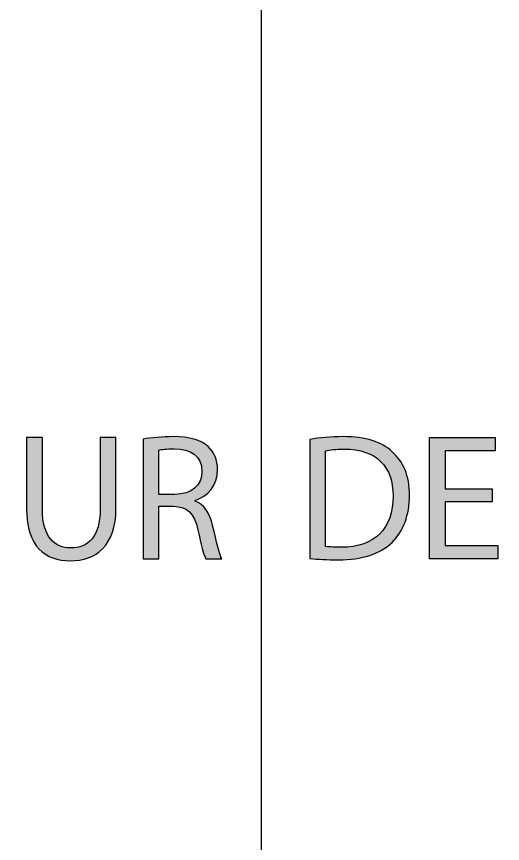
# Model space of a CAD drawing. Extents: x 0 to 360, y -268 to 0.
# Drawn here: x 302.92 to 311.03, y -195.15 to -181.36 of the extents above; entities that cross this region are included whole.
import ezdxf

# ---------------------------------------------------------------- set-up
doc = ezdxf.new("R2010")
doc.units = 0
doc.layers.add('LAYER_1', color=7, linetype='CONTINUOUS')

# ---------------------------------------------------------------- blocks, each defined once
blk = doc.blocks.new('*U382')
at = {"layer": 'LAYER_1', "color": 250}
for points in [[(303.086, -189.571), (303.086, -188.381), (303.1, -189.789)], [(303.1, -189.789), (303.1, -188.381), (303.141, -189.972)], [(303.141, -189.972), (303.141, -188.381), (303.171, -190.05)], [(303.171, -190.05), (303.171, -188.381), (303.207, -190.121)], [(303.207, -190.121), (303.207, -188.381), (303.248, -190.184)], [(303.248, -190.184), (303.248, -188.381), (303.294, -190.239)], [(303.294, -190.239), (303.294, -188.381), (303.345, -190.287)], [(303.345, -190.287), (303.345, -188.381), (303.35, -190.291)], [(303.35, -190.291), (303.35, -189.58), (303.359, -190.297)], [(304.313, -190.273), (304.304, -189.721), (304.313, -189.58)], [(303.359, -190.297), (303.359, -189.737), (303.386, -190.317)], [(304.304, -190.281), (304.277, -189.868), (304.304, -189.735)], [(304.304, -190.28), (304.304, -189.735), (304.304, -189.721)], [(303.386, -190.317), (303.386, -189.87), (303.4, -190.327)], [(303.4, -190.327), (303.4, -189.909), (303.428, -190.341)], [(303.428, -190.341), (303.428, -189.981), (303.484, -190.369)], [(304.235, -190.328), (304.178, -190.068), (304.235, -189.978)], [(304.246, -190.322), (304.235, -189.978), (304.246, -189.95)], [(304.277, -190.3), (304.246, -189.95), (304.277, -189.868)], [(303.484, -190.369), (303.484, -190.07), (303.524, -190.388)], [(303.524, -190.388), (303.524, -190.109), (303.553, -190.396)], [(304.178, -190.355), (304.116, -190.127), (304.178, -190.068)], [(303.553, -190.396), (303.553, -190.138), (303.633, -190.416)], [(303.633, -190.416), (303.633, -190.185), (303.662, -190.423)], [(303.662, -190.423), (303.662, -190.194), (303.723, -190.428)], [(303.723, -190.428), (303.723, -190.213), (303.812, -190.435)], [(303.927, -190.426), (303.821, -190.222), (303.927, -190.213)], [(303.97, -190.423), (303.927, -190.213), (303.97, -190.2)], [(304.023, -190.409), (303.97, -190.2), (304.023, -190.184)], [(304.107, -190.388), (304.023, -190.184), (304.107, -190.136)], [(304.116, -190.386), (304.107, -190.136), (304.116, -190.127)]]:
    blk.add_solid(points, dxfattribs=at)
at = {"layer": 'LAYER_1', "color": 250, "extrusion": (0, 0, -1)}
for points in [[(-303.1, -189.789), (-303.086, -188.381), (-303.1, -188.381)], [(-303.141, -189.972), (-303.1, -188.381), (-303.141, -188.381)], [(-303.171, -190.05), (-303.141, -188.381), (-303.171, -188.381)], [(-303.207, -190.121), (-303.171, -188.381), (-303.207, -188.381)], [(-303.248, -190.184), (-303.207, -188.381), (-303.248, -188.381)], [(-303.294, -190.239), (-303.248, -188.381), (-303.294, -188.381)], [(-303.345, -190.287), (-303.294, -188.381), (-303.345, -188.381)], [(-303.35, -190.291), (-303.345, -188.381), (-303.35, -188.381)], [(-304.313, -190.273), (-304.313, -188.381), (-304.358, -190.231)], [(-304.358, -190.231), (-304.313, -188.381), (-304.358, -188.381)], [(-304.358, -190.231), (-304.358, -188.381), (-304.407, -190.175)], [(-304.407, -190.175), (-304.358, -188.381), (-304.407, -188.381)], [(-304.407, -190.175), (-304.407, -188.381), (-304.45, -190.111)], [(-304.45, -190.111), (-304.407, -188.381), (-304.45, -188.381)], [(-304.45, -190.111), (-304.45, -188.381), (-304.487, -190.04)], [(-304.487, -190.04), (-304.45, -188.381), (-304.487, -188.381)], [(-304.487, -190.04), (-304.487, -188.381), (-304.518, -189.96)], [(-304.518, -189.96), (-304.487, -188.381), (-304.518, -188.381)], [(-304.518, -189.96), (-304.518, -188.381), (-304.543, -189.873)], [(-304.543, -189.873), (-304.518, -188.381), (-304.543, -188.381)], [(-304.543, -189.873), (-304.543, -188.381), (-304.561, -189.778)], [(-304.561, -189.778), (-304.543, -188.381), (-304.561, -188.381)], [(-304.561, -189.778), (-304.561, -188.381), (-304.576, -189.562)], [(-304.576, -189.562), (-304.561, -188.381), (-304.576, -188.381)], [(-303.359, -190.297), (-303.35, -189.58), (-303.359, -189.737)], [(-303.386, -190.317), (-303.359, -189.737), (-303.386, -189.87)], [(-304.304, -190.28), (-304.304, -189.721), (-304.313, -190.273)], [(-304.304, -190.281), (-304.304, -189.735), (-304.304, -190.28)], [(-303.4, -190.327), (-303.386, -189.87), (-303.4, -189.909)], [(-303.428, -190.341), (-303.4, -189.909), (-303.428, -189.981)], [(-303.484, -190.369), (-303.428, -189.981), (-303.484, -190.07)], [(-304.235, -190.328), (-304.235, -189.978), (-304.246, -190.322)], [(-304.246, -190.322), (-304.246, -189.95), (-304.277, -190.3)], [(-304.277, -190.3), (-304.277, -189.868), (-304.304, -190.281)], [(-303.524, -190.388), (-303.484, -190.07), (-303.524, -190.109)], [(-303.553, -190.396), (-303.524, -190.109), (-303.553, -190.138)], [(-304.178, -190.355), (-304.178, -190.068), (-304.235, -190.328)], [(-303.633, -190.416), (-303.553, -190.138), (-303.633, -190.185)], [(-303.662, -190.423), (-303.633, -190.185), (-303.662, -190.194)], [(-303.723, -190.428), (-303.662, -190.194), (-303.723, -190.213)], [(-303.812, -190.435), (-303.723, -190.213), (-303.812, -190.221)], [(-303.812, -190.435), (-303.812, -190.221), (-303.821, -190.434)], [(-303.821, -190.434), (-303.812, -190.221), (-303.821, -190.222)], [(-303.821, -190.434), (-303.821, -190.222), (-303.927, -190.426)], [(-303.927, -190.426), (-303.927, -190.213), (-303.97, -190.423)], [(-303.97, -190.423), (-303.97, -190.2), (-304.023, -190.409)], [(-304.023, -190.409), (-304.023, -190.184), (-304.107, -190.388)], [(-304.107, -190.388), (-304.107, -190.136), (-304.116, -190.386)], [(-304.116, -190.386), (-304.116, -190.127), (-304.178, -190.355)]]:
    blk.add_solid(points, dxfattribs=at)
blk = doc.blocks.new('*U383')
at = {"layer": 'LAYER_1', "color": 250}
for points in [[(305.263, -190.402), (305.029, -188.408), (305.263, -188.378)], [(305.29, -190.402), (305.263, -188.378), (305.29, -188.377)], [(305.332, -188.583), (305.29, -188.377), (305.332, -188.375)], [(305.389, -188.576), (305.332, -188.375), (305.389, -188.372)], [(305.461, -188.571), (305.389, -188.372), (305.461, -188.369)], [(305.53, -188.57), (305.461, -188.369), (305.53, -188.366)], [(305.548, -188.57), (305.548, -188.367), (305.557, -188.57)], [(305.557, -188.57), (305.557, -188.367), (305.608, -188.573)], [(305.608, -188.573), (305.608, -188.37), (305.619, -188.574)], [(305.619, -188.574), (305.619, -188.371), (305.647, -188.575)], [(305.647, -188.575), (305.647, -188.372), (305.657, -188.577)], [(305.657, -188.577), (305.657, -188.373), (305.691, -188.582)], [(305.691, -188.582), (305.691, -188.374), (305.693, -188.582)], [(305.693, -188.582), (305.693, -188.375), (305.703, -188.584)], [(305.703, -188.584), (305.703, -188.375), (305.721, -188.588)], [(305.721, -188.588), (305.721, -188.376), (305.737, -188.592)], [(305.737, -188.592), (305.737, -188.379), (305.746, -188.594)], [(305.746, -188.594), (305.746, -188.381), (305.753, -188.597)], [(305.753, -188.597), (305.753, -188.382), (305.778, -188.604)], [(305.778, -188.604), (305.778, -188.387), (305.786, -188.608)], [(305.786, -188.608), (305.786, -188.389), (305.806, -188.616)], [(305.806, -188.616), (305.806, -188.392), (305.816, -188.62)], [(305.816, -188.62), (305.816, -188.394), (305.824, -188.624)], [(305.824, -188.624), (305.824, -188.396), (305.851, -188.638)], [(305.851, -188.638), (305.851, -188.401), (305.851, -188.638)], [(305.851, -188.638), (305.851, -188.401), (305.858, -188.642)], [(305.858, -188.642), (305.858, -188.402), (305.881, -188.657)], [(305.881, -188.657), (305.881, -188.407), (305.883, -188.659)], [(305.883, -188.659), (305.883, -188.408), (305.888, -188.663)], [(305.888, -188.663), (305.888, -188.41), (305.889, -188.664)], [(305.889, -188.664), (305.889, -188.41), (305.896, -188.67)], [(305.896, -188.67), (305.896, -188.413), (305.912, -188.684)], [(305.912, -188.684), (305.912, -188.419), (305.917, -188.689)], [(305.917, -188.689), (305.917, -188.421), (305.918, -188.69)], [(305.918, -188.69), (305.918, -188.422), (305.938, -188.711)], [(305.938, -188.711), (305.938, -188.429), (305.942, -188.717)], [(305.942, -188.717), (305.942, -188.431), (305.943, -188.719)], [(305.943, -188.719), (305.943, -188.432), (305.95, -188.729)], [(305.95, -188.729), (305.95, -188.434), (305.96, -188.742)], [(305.96, -188.742), (305.96, -188.438), (305.963, -188.747)], [(305.963, -188.747), (305.963, -188.439), (305.972, -188.764)], [(305.972, -188.764), (305.972, -188.443), (305.979, -188.776)], [(305.979, -188.776), (305.979, -188.445), (305.98, -188.781)], [(305.98, -188.781), (305.98, -188.446), (305.993, -188.813)], [(305.993, -188.813), (305.993, -188.451), (305.994, -188.817)], [(305.994, -188.817), (305.994, -188.452), (306, -188.838)], [(306, -188.838), (306, -188.454), (306.004, -188.854)], [(306.004, -188.854), (306.004, -188.455), (306.004, -188.857)], [(306.004, -188.857), (306.004, -188.456), (306.01, -188.897)], [(306.01, -188.897), (306.01, -188.458), (306.01, -188.9)], [(306.01, -188.9), (306.01, -188.458), (306.01, -188.903)], [(306.01, -188.903), (306.01, -188.458), (306.012, -188.945)], [(306.01, -189.376), (306.004, -189.027), (306.01, -188.988)], [(306.012, -189.375), (306.01, -188.984), (306.012, -188.945)], [(306.01, -189.376), (306.01, -188.987), (306.01, -188.984)], [(306.01, -189.376), (306.01, -188.988), (306.01, -188.987)], [(305.95, -189.408), (305.943, -189.165), (305.95, -189.155)], [(305.96, -189.404), (305.95, -189.155), (305.96, -189.14)], [(305.963, -189.402), (305.96, -189.14), (305.963, -189.136)], [(305.972, -189.399), (305.963, -189.136), (305.972, -189.118)], [(305.979, -189.395), (305.972, -189.118), (305.979, -189.106)], [(305.98, -189.394), (305.979, -189.106), (305.98, -189.102)], [(305.993, -189.386), (305.98, -189.102), (305.993, -189.069)], [(305.994, -189.386), (305.993, -189.069), (305.994, -189.066)], [(306, -189.383), (305.994, -189.066), (306, -189.045)], [(306.004, -189.38), (306, -189.045), (306.004, -189.029)], [(306.004, -189.38), (306.004, -189.029), (306.004, -189.027)], [(305.778, -189.6), (305.753, -189.298), (305.778, -189.289)], [(305.786, -189.606), (305.778, -189.289), (305.786, -189.286)], [(305.778, -189.6), (305.778, -189.289), (305.786, -189.606)], [(305.806, -189.621), (305.786, -189.286), (305.806, -189.276)], [(305.786, -189.606), (305.786, -189.286), (305.806, -189.621)], [(305.816, -189.633), (305.806, -189.276), (305.816, -189.272)], [(305.806, -189.621), (305.806, -189.276), (305.816, -189.633)], [(305.824, -189.643), (305.816, -189.272), (305.824, -189.268)], [(305.816, -189.633), (305.816, -189.272), (305.824, -189.643)], [(305.851, -189.675), (305.824, -189.268), (305.851, -189.252)], [(305.824, -189.643), (305.824, -189.268), (305.851, -189.675)], [(305.858, -189.688), (305.851, -189.251), (305.858, -189.247)], [(305.851, -189.676), (305.851, -189.252), (305.851, -189.251)], [(305.851, -189.676), (305.851, -189.251), (305.858, -189.688)], [(305.851, -189.675), (305.851, -189.252), (305.851, -189.676)], [(305.881, -189.728), (305.858, -189.247), (305.881, -189.23)], [(305.858, -189.688), (305.858, -189.247), (305.881, -189.728)], [(305.883, -189.734), (305.881, -189.23), (305.883, -189.228)], [(305.881, -189.728), (305.881, -189.23), (305.883, -189.734)], [(305.888, -189.741), (305.883, -189.228), (305.888, -189.224)], [(305.883, -189.734), (305.883, -189.228), (305.888, -189.741)], [(305.889, -189.745), (305.888, -189.224), (305.889, -189.223)], [(305.888, -189.741), (305.888, -189.224), (305.889, -189.745)], [(305.896, -189.763), (305.889, -189.223), (305.896, -189.217)], [(305.889, -189.745), (305.889, -189.223), (305.896, -189.763)], [(305.912, -189.424), (305.896, -189.217), (305.912, -189.201)], [(305.917, -189.422), (305.912, -189.201), (305.917, -189.197)], [(305.918, -189.421), (305.917, -189.197), (305.918, -189.195)], [(305.938, -189.413), (305.918, -189.195), (305.938, -189.172)], [(305.942, -189.411), (305.938, -189.172), (305.942, -189.168)], [(305.943, -189.411), (305.942, -189.168), (305.943, -189.165)], [(305.536, -189.526), (305.536, -189.328), (305.548, -189.527)], [(305.548, -189.527), (305.548, -189.328), (305.557, -189.528)], [(305.608, -189.533), (305.557, -189.328), (305.608, -189.327)], [(305.557, -189.528), (305.557, -189.328), (305.608, -189.533)], [(305.619, -189.534), (305.608, -189.327), (305.619, -189.326)], [(305.608, -189.533), (305.608, -189.327), (305.619, -189.534)], [(305.647, -189.541), (305.619, -189.326), (305.647, -189.323)], [(305.619, -189.534), (305.619, -189.326), (305.647, -189.541)], [(305.657, -189.544), (305.647, -189.323), (305.657, -189.321)], [(305.647, -189.541), (305.647, -189.323), (305.657, -189.544)], [(305.691, -189.552), (305.657, -189.321), (305.691, -189.315)], [(305.657, -189.544), (305.657, -189.321), (305.691, -189.552)], [(305.691, -189.552), (305.691, -189.315), (305.693, -189.553)], [(305.693, -189.553), (305.691, -189.315), (305.693, -189.315)], [(305.703, -189.557), (305.693, -189.315), (305.703, -189.313)], [(305.693, -189.553), (305.693, -189.315), (305.703, -189.557)], [(305.721, -189.566), (305.703, -189.313), (305.721, -189.308)], [(305.703, -189.557), (305.703, -189.313), (305.721, -189.566)], [(305.737, -189.573), (305.721, -189.308), (305.737, -189.303)], [(305.721, -189.566), (305.721, -189.308), (305.737, -189.573)], [(305.746, -189.578), (305.737, -189.303), (305.746, -189.301)], [(305.737, -189.573), (305.737, -189.303), (305.746, -189.578)], [(305.753, -189.581), (305.746, -189.301), (305.753, -189.298)], [(305.746, -189.578), (305.746, -189.301), (305.753, -189.581)], [(305.753, -189.581), (305.753, -189.298), (305.778, -189.6)], [(305.896, -189.763), (305.896, -189.439), (305.912, -189.807)], [(305.912, -189.807), (305.912, -189.447), (305.917, -189.819)], [(305.917, -189.819), (305.917, -189.449), (305.918, -189.822)], [(305.918, -189.822), (305.918, -189.449), (305.938, -189.898)], [(305.938, -189.898), (305.938, -189.458), (305.942, -189.913)], [(305.942, -189.913), (305.942, -189.46), (305.943, -189.919)], [(305.943, -189.919), (305.943, -189.461), (305.95, -189.949)], [(305.95, -189.949), (305.95, -189.464), (305.96, -189.99)], [(305.96, -189.99), (305.96, -189.47), (305.963, -190.001)], [(305.963, -190.001), (305.963, -189.472), (305.972, -190.041)], [(305.972, -190.041), (305.972, -189.478), (305.979, -190.067)], [(305.979, -190.067), (305.979, -189.482), (305.98, -190.075)], [(305.98, -190.075), (305.98, -189.484), (305.993, -190.129)], [(305.993, -190.129), (305.993, -189.492), (305.994, -190.134)], [(305.994, -190.134), (305.994, -189.493), (306, -190.156)], [(306, -190.156), (306, -189.496), (306.004, -190.174)], [(306.004, -190.174), (306.004, -189.5), (306.004, -190.176)], [(306.004, -190.176), (306.004, -189.501), (306.01, -190.201)], [(306.01, -190.201), (306.01, -189.506), (306.01, -190.202)], [(306.01, -190.202), (306.01, -189.506), (306.01, -190.202)], [(306.01, -190.202), (306.01, -189.506), (306.012, -190.21)], [(306.012, -190.21), (306.012, -189.508), (306.018, -190.233)], [(306.018, -190.233), (306.018, -189.513), (306.043, -190.318)], [(306.043, -190.318), (306.043, -189.537), (306.043, -190.319)], [(306.043, -190.319), (306.043, -189.537), (306.049, -190.337)], [(306.049, -190.337), (306.049, -189.543), (306.076, -190.402)]]:
    blk.add_solid(points, dxfattribs=at)
at = {"layer": 'LAYER_1', "color": 250, "extrusion": (0, 0, -1)}
for points in [[(-305.029, -190.402), (-305.029, -188.408), (-305.263, -190.402)], [(-305.263, -190.402), (-305.263, -188.378), (-305.29, -190.402)], [(-305.29, -188.591), (-305.29, -188.377), (-305.332, -188.583)], [(-305.332, -188.583), (-305.332, -188.375), (-305.389, -188.576)], [(-305.389, -188.576), (-305.389, -188.372), (-305.461, -188.571)], [(-305.461, -188.571), (-305.461, -188.369), (-305.53, -188.57)], [(-305.53, -188.57), (-305.53, -188.366), (-305.536, -188.57)], [(-305.536, -188.57), (-305.53, -188.366), (-305.536, -188.366)], [(-305.536, -188.57), (-305.536, -188.366), (-305.548, -188.57)], [(-305.548, -188.57), (-305.536, -188.366), (-305.548, -188.367)], [(-305.557, -188.57), (-305.548, -188.367), (-305.557, -188.367)], [(-305.608, -188.573), (-305.557, -188.367), (-305.608, -188.37)], [(-305.619, -188.574), (-305.608, -188.37), (-305.619, -188.371)], [(-305.647, -188.575), (-305.619, -188.371), (-305.647, -188.372)], [(-305.657, -188.577), (-305.647, -188.372), (-305.657, -188.373)], [(-305.691, -188.582), (-305.657, -188.373), (-305.691, -188.374)], [(-305.693, -188.582), (-305.691, -188.374), (-305.693, -188.375)], [(-305.703, -188.584), (-305.693, -188.375), (-305.703, -188.375)], [(-305.721, -188.588), (-305.703, -188.375), (-305.721, -188.376)], [(-305.737, -188.592), (-305.721, -188.376), (-305.737, -188.379)], [(-305.746, -188.594), (-305.737, -188.379), (-305.746, -188.381)], [(-305.753, -188.597), (-305.746, -188.381), (-305.753, -188.382)], [(-305.778, -188.604), (-305.753, -188.382), (-305.778, -188.387)], [(-305.786, -188.608), (-305.778, -188.387), (-305.786, -188.389)], [(-305.806, -188.616), (-305.786, -188.389), (-305.806, -188.392)], [(-305.816, -188.62), (-305.806, -188.392), (-305.816, -188.394)], [(-305.824, -188.624), (-305.816, -188.394), (-305.824, -188.396)], [(-305.851, -188.638), (-305.824, -188.396), (-305.851, -188.401)], [(-305.851, -188.638), (-305.851, -188.401), (-305.851, -188.401)], [(-305.858, -188.642), (-305.851, -188.401), (-305.858, -188.402)], [(-305.881, -188.657), (-305.858, -188.402), (-305.881, -188.407)], [(-305.883, -188.659), (-305.881, -188.407), (-305.883, -188.408)], [(-305.888, -188.663), (-305.883, -188.408), (-305.888, -188.41)], [(-305.889, -188.664), (-305.888, -188.41), (-305.889, -188.41)], [(-305.896, -188.67), (-305.889, -188.41), (-305.896, -188.413)], [(-305.912, -188.684), (-305.896, -188.413), (-305.912, -188.419)], [(-305.917, -188.689), (-305.912, -188.419), (-305.917, -188.421)], [(-305.918, -188.69), (-305.917, -188.421), (-305.918, -188.422)], [(-305.938, -188.711), (-305.918, -188.422), (-305.938, -188.429)], [(-305.942, -188.717), (-305.938, -188.429), (-305.942, -188.431)], [(-305.943, -188.719), (-305.942, -188.431), (-305.943, -188.432)], [(-305.95, -188.729), (-305.943, -188.432), (-305.95, -188.434)], [(-305.96, -188.742), (-305.95, -188.434), (-305.96, -188.438)], [(-305.963, -188.747), (-305.96, -188.438), (-305.963, -188.439)], [(-305.972, -188.764), (-305.963, -188.439), (-305.972, -188.443)], [(-305.979, -188.776), (-305.972, -188.443), (-305.979, -188.445)], [(-305.98, -188.781), (-305.979, -188.445), (-305.98, -188.446)], [(-305.993, -188.813), (-305.98, -188.446), (-305.993, -188.451)], [(-305.994, -188.817), (-305.993, -188.451), (-305.994, -188.452)], [(-306, -188.838), (-305.994, -188.452), (-306, -188.454)], [(-306.004, -188.854), (-306, -188.454), (-306.004, -188.455)], [(-306.004, -188.857), (-306.004, -188.455), (-306.004, -188.456)], [(-306.01, -188.897), (-306.004, -188.456), (-306.01, -188.458)], [(-306.01, -188.9), (-306.01, -188.458), (-306.01, -188.458)], [(-306.01, -188.903), (-306.01, -188.458), (-306.01, -188.458)], [(-306.012, -188.945), (-306.01, -188.458), (-306.012, -188.459)], [(-306.012, -189.375), (-306.012, -188.459), (-306.018, -189.372)], [(-306.018, -189.372), (-306.012, -188.459), (-306.018, -188.463)], [(-306.018, -189.372), (-306.018, -188.463), (-306.043, -189.357)], [(-306.043, -189.357), (-306.018, -188.463), (-306.043, -188.481)], [(-306.043, -189.357), (-306.043, -188.481), (-306.043, -189.357)], [(-306.043, -189.357), (-306.043, -188.481), (-306.043, -188.481)], [(-306.043, -189.357), (-306.043, -188.481), (-306.049, -189.353)], [(-306.049, -189.353), (-306.043, -188.481), (-306.049, -188.485)], [(-306.049, -189.353), (-306.049, -188.485), (-306.076, -189.331)], [(-306.076, -189.331), (-306.049, -188.485), (-306.076, -188.504)], [(-306.076, -189.331), (-306.076, -188.504), (-306.082, -189.326)], [(-306.082, -189.326), (-306.076, -188.504), (-306.082, -188.508)], [(-306.082, -189.326), (-306.082, -188.508), (-306.107, -189.306)], [(-306.107, -189.306), (-306.082, -188.508), (-306.107, -188.526)], [(-306.107, -189.306), (-306.107, -188.526), (-306.114, -189.299)], [(-306.114, -189.299), (-306.107, -188.526), (-306.114, -188.531)], [(-306.114, -189.299), (-306.114, -188.531), (-306.145, -189.266)], [(-306.145, -189.266), (-306.114, -188.531), (-306.145, -188.566)], [(-306.145, -189.266), (-306.145, -188.566), (-306.163, -189.246)], [(-306.163, -189.246), (-306.145, -188.566), (-306.163, -188.586)], [(-306.163, -189.246), (-306.163, -188.586), (-306.181, -189.219)], [(-306.181, -189.219), (-306.163, -188.586), (-306.181, -188.607)], [(-306.181, -189.219), (-306.181, -188.607), (-306.189, -189.207)], [(-306.189, -189.207), (-306.181, -188.607), (-306.189, -188.622)], [(-306.189, -189.207), (-306.189, -188.622), (-306.209, -189.177)], [(-306.209, -189.177), (-306.189, -188.622), (-306.209, -188.658)], [(-306.209, -189.177), (-306.209, -188.658), (-306.231, -189.128)], [(-306.231, -189.128), (-306.209, -188.658), (-306.231, -188.698)], [(-306.231, -189.128), (-306.231, -188.698), (-306.244, -189.099)], [(-306.244, -189.099), (-306.231, -188.698), (-306.244, -188.741)], [(-306.244, -189.099), (-306.244, -188.741), (-306.263, -189.026)], [(-306.263, -189.026), (-306.244, -188.741), (-306.263, -188.803)], [(-306.263, -189.026), (-306.263, -188.803), (-306.266, -189.013)], [(-306.266, -189.013), (-306.263, -188.803), (-306.266, -188.837)], [(-306.266, -189.013), (-306.266, -188.837), (-306.273, -188.918)], [(-306.01, -189.376), (-306.01, -188.984), (-306.012, -189.375)], [(-306.01, -189.376), (-306.01, -188.987), (-306.01, -189.376)], [(-306.01, -189.376), (-306.01, -188.988), (-306.01, -189.376)], [(-305.95, -189.408), (-305.95, -189.155), (-305.96, -189.404)], [(-305.96, -189.404), (-305.96, -189.14), (-305.963, -189.402)], [(-305.963, -189.402), (-305.963, -189.136), (-305.972, -189.399)], [(-305.972, -189.399), (-305.972, -189.118), (-305.979, -189.395)], [(-305.979, -189.395), (-305.979, -189.106), (-305.98, -189.394)], [(-305.98, -189.394), (-305.98, -189.102), (-305.993, -189.386)], [(-305.993, -189.386), (-305.993, -189.069), (-305.994, -189.386)], [(-305.994, -189.386), (-305.994, -189.066), (-306, -189.383)], [(-306, -189.383), (-306, -189.045), (-306.004, -189.38)], [(-306.004, -189.38), (-306.004, -189.027), (-306.01, -189.376)], [(-306.004, -189.38), (-306.004, -189.029), (-306.004, -189.38)], [(-305.896, -189.43), (-305.896, -189.217), (-305.912, -189.424)], [(-305.912, -189.424), (-305.912, -189.201), (-305.917, -189.422)], [(-305.917, -189.422), (-305.917, -189.197), (-305.918, -189.421)], [(-305.918, -189.421), (-305.918, -189.195), (-305.938, -189.413)], [(-305.938, -189.413), (-305.938, -189.172), (-305.942, -189.411)], [(-305.942, -189.411), (-305.942, -189.168), (-305.943, -189.411)], [(-305.943, -189.411), (-305.943, -189.165), (-305.95, -189.408)], [(-305.29, -189.526), (-305.29, -189.328), (-305.332, -189.526)], [(-305.332, -189.526), (-305.29, -189.328), (-305.332, -189.328)], [(-305.332, -189.526), (-305.332, -189.328), (-305.389, -189.526)], [(-305.389, -189.526), (-305.332, -189.328), (-305.389, -189.328)], [(-305.389, -189.526), (-305.389, -189.328), (-305.461, -189.526)], [(-305.461, -189.526), (-305.389, -189.328), (-305.461, -189.328)], [(-305.461, -189.526), (-305.461, -189.328), (-305.53, -189.526)], [(-305.53, -189.526), (-305.461, -189.328), (-305.53, -189.328)], [(-305.53, -189.526), (-305.53, -189.328), (-305.536, -189.526)], [(-305.536, -189.526), (-305.53, -189.328), (-305.536, -189.328)], [(-305.548, -189.527), (-305.536, -189.328), (-305.548, -189.328)], [(-305.557, -189.528), (-305.548, -189.328), (-305.557, -189.328)], [(-305.912, -189.807), (-305.896, -189.439), (-305.912, -189.447)], [(-305.917, -189.819), (-305.912, -189.447), (-305.917, -189.449)], [(-305.918, -189.822), (-305.917, -189.449), (-305.918, -189.449)], [(-305.938, -189.898), (-305.918, -189.449), (-305.938, -189.458)], [(-305.942, -189.913), (-305.938, -189.458), (-305.942, -189.46)], [(-305.943, -189.919), (-305.942, -189.46), (-305.943, -189.461)], [(-305.95, -189.949), (-305.943, -189.461), (-305.95, -189.464)], [(-305.96, -189.99), (-305.95, -189.464), (-305.96, -189.47)], [(-305.963, -190.001), (-305.96, -189.47), (-305.963, -189.472)], [(-305.972, -190.041), (-305.963, -189.472), (-305.972, -189.478)], [(-305.979, -190.067), (-305.972, -189.478), (-305.979, -189.482)], [(-305.98, -190.075), (-305.979, -189.482), (-305.98, -189.484)], [(-305.993, -190.129), (-305.98, -189.484), (-305.993, -189.492)], [(-305.994, -190.134), (-305.993, -189.492), (-305.994, -189.493)], [(-306, -190.156), (-305.994, -189.493), (-306, -189.496)], [(-306.004, -190.174), (-306, -189.496), (-306.004, -189.5)], [(-306.004, -190.176), (-306.004, -189.5), (-306.004, -189.501)], [(-306.01, -190.201), (-306.004, -189.501), (-306.01, -189.506)], [(-306.01, -190.202), (-306.01, -189.506), (-306.01, -189.506)], [(-306.01, -190.202), (-306.01, -189.506), (-306.01, -189.506)], [(-306.012, -190.21), (-306.01, -189.506), (-306.012, -189.508)], [(-306.018, -190.233), (-306.012, -189.508), (-306.018, -189.513)], [(-306.043, -190.318), (-306.018, -189.513), (-306.043, -189.537)], [(-306.043, -190.319), (-306.043, -189.537), (-306.043, -189.537)], [(-306.049, -190.337), (-306.043, -189.537), (-306.049, -189.543)], [(-306.076, -190.402), (-306.049, -189.543), (-306.076, -189.577)], [(-306.076, -190.402), (-306.076, -189.577), (-306.082, -190.402)], [(-306.082, -190.402), (-306.076, -189.577), (-306.082, -189.585)], [(-306.082, -190.402), (-306.082, -189.585), (-306.107, -190.402)], [(-306.107, -190.402), (-306.082, -189.585), (-306.107, -189.632)], [(-306.107, -190.402), (-306.107, -189.632), (-306.114, -190.402)], [(-306.114, -190.402), (-306.107, -189.632), (-306.114, -189.645)], [(-306.114, -190.402), (-306.114, -189.645), (-306.145, -190.402)], [(-306.145, -190.402), (-306.114, -189.645), (-306.145, -189.702)], [(-306.145, -190.402), (-306.145, -189.702), (-306.163, -190.402)], [(-306.163, -190.402), (-306.145, -189.702), (-306.163, -189.762)], [(-306.163, -190.402), (-306.163, -189.762), (-306.181, -190.402)], [(-306.181, -190.402), (-306.163, -189.762), (-306.181, -189.82)], [(-306.181, -190.402), (-306.181, -189.82), (-306.189, -190.402)], [(-306.189, -190.402), (-306.181, -189.82), (-306.189, -189.847)], [(-306.189, -190.402), (-306.189, -189.847), (-306.209, -190.402)], [(-306.209, -190.402), (-306.189, -189.847), (-306.209, -189.928)], [(-306.209, -190.402), (-306.209, -189.928), (-306.231, -190.402)], [(-306.231, -190.402), (-306.209, -189.928), (-306.231, -190.016)], [(-306.231, -190.402), (-306.231, -190.016), (-306.244, -190.402)], [(-306.244, -190.402), (-306.231, -190.016), (-306.244, -190.069)], [(-306.244, -190.402), (-306.244, -190.069), (-306.263, -190.402)], [(-306.263, -190.402), (-306.244, -190.069), (-306.263, -190.144)], [(-306.263, -190.402), (-306.263, -190.144), (-306.266, -190.402)], [(-306.266, -190.402), (-306.263, -190.144), (-306.266, -190.157)], [(-306.266, -190.402), (-306.266, -190.157), (-306.273, -190.402)], [(-306.273, -190.402), (-306.266, -190.157), (-306.273, -190.188)], [(-306.273, -190.402), (-306.273, -190.188), (-306.277, -190.402)], [(-306.277, -190.402), (-306.273, -190.188), (-306.277, -190.201)], [(-306.277, -190.402), (-306.277, -190.201), (-306.313, -190.402)], [(-306.313, -190.402), (-306.277, -190.201), (-306.313, -190.322)], [(-306.313, -190.402), (-306.313, -190.322), (-306.345, -190.402)]]:
    blk.add_solid(points, dxfattribs=at)
blk = doc.blocks.new('BLOCK_47')
at = {"layer": 'LAYER_1'}
for points, knots in [([(303.35, -188.381), (303.35, -188.381), (303.35, -189.58), (303.35, -189.58), (303.35, -190.03), (303.55, -190.222), (303.821, -190.222), (304.118, -190.222), (304.313, -190.024), (304.313, -189.58), (304.313, -189.58), (304.313, -188.381), (304.313, -188.381), (304.313, -188.381), (304.576, -188.381), (304.576, -188.381), (304.576, -188.381), (304.576, -189.562), (304.576, -189.562), (304.576, -190.183), (304.249, -190.435), (303.812, -190.435), (303.398, -190.435), (303.086, -190.201), (303.086, -189.571), (303.086, -189.571), (303.086, -188.381), (303.086, -188.381), (303.086, -188.381), (303.35, -188.381), (303.35, -188.381)], [0, 0, 0, 0, 1, 1, 1, 2, 2, 2, 3, 3, 3, 4, 4, 4, 5, 5, 5, 6, 6, 6, 7, 7, 7, 8, 8, 8, 9, 9, 9, 10, 10, 10, 10]), ([(305.029, -188.408), (305.161, -188.384), (305.353, -188.366), (305.53, -188.366), (305.808, -188.366), (305.992, -188.42), (306.114, -188.531), (306.214, -188.621), (306.273, -188.759), (306.273, -188.918), (306.273, -189.182), (306.105, -189.358), (305.896, -189.43), (305.896, -189.43), (305.896, -189.439), (305.896, -189.439), (306.049, -189.493), (306.142, -189.637), (306.189, -189.847), (306.256, -190.129), (306.304, -190.324), (306.345, -190.402), (306.345, -190.402), (306.076, -190.402), (306.076, -190.402), (306.043, -190.342), (305.998, -190.171), (305.943, -189.919), (305.883, -189.64), (305.773, -189.535), (305.536, -189.526), (305.536, -189.526), (305.29, -189.526), (305.29, -189.526), (305.29, -189.526), (305.29, -190.402), (305.29, -190.402), (305.29, -190.402), (305.029, -190.402), (305.029, -190.402), (305.029, -190.402), (305.029, -188.408), (305.029, -188.408)], [0, 0, 0, 0, 1, 1, 1, 2, 2, 2, 3, 3, 3, 4, 4, 4, 5, 5, 5, 6, 6, 6, 7, 7, 7, 8, 8, 8, 9, 9, 9, 10, 10, 10, 11, 11, 11, 12, 12, 12, 13, 13, 13, 14, 14, 14, 14]), ([(305.29, -189.328), (305.29, -189.328), (305.557, -189.328), (305.557, -189.328), (305.836, -189.328), (306.012, -189.176), (306.012, -188.945), (306.012, -188.684), (305.824, -188.57), (305.548, -188.57), (305.422, -188.57), (305.335, -188.579), (305.29, -188.591), (305.29, -188.591), (305.29, -189.328), (305.29, -189.328)], [0, 0, 0, 0, 1, 1, 1, 2, 2, 2, 3, 3, 3, 4, 4, 4, 5, 5, 5, 5])]:
    blk.add_open_spline(points, degree=3, knots=knots, dxfattribs=at)
at = {"layer": 'LAYER_1', "color": 250}
for name in ['*U382', '*U383']:
    blk.add_blockref(name, (0, 0), dxfattribs=at)
blk = doc.blocks.new('*U389')
at = {"layer": 'LAYER_1', "color": 250}
for points in [[(308.03, -190.414), (307.814, -188.411), (308.03, -188.384)], [(307.814, -190.396), (307.814, -188.411), (308.03, -190.414)], [(308.074, -190.415), (308.03, -188.384), (308.074, -188.378)], [(308.03, -190.414), (308.03, -188.384), (308.074, -190.415)], [(308.074, -190.415), (308.074, -188.378), (308.075, -190.415)], [(308.075, -190.415), (308.074, -188.378), (308.075, -188.378)], [(308.194, -188.582), (308.075, -188.378), (308.194, -188.373)], [(308.203, -188.581), (308.194, -188.373), (308.203, -188.373)], [(308.288, -188.577), (308.203, -188.373), (308.288, -188.369)], [(308.339, -188.575), (308.288, -188.369), (308.339, -188.367)], [(308.369, -188.573), (308.339, -188.367), (308.369, -188.366)], [(308.381, -188.573), (308.381, -188.366), (308.432, -188.574)], [(308.432, -188.574), (308.432, -188.368), (308.441, -188.575)], [(308.441, -188.575), (308.441, -188.368), (308.481, -188.576)], [(308.481, -188.576), (308.481, -188.369), (308.504, -188.579)], [(308.504, -188.579), (308.504, -188.37), (308.537, -188.582)], [(308.537, -188.582), (308.537, -188.373), (308.567, -188.586)], [(308.567, -188.586), (308.567, -188.376), (308.575, -188.587)], [(308.575, -188.587), (308.575, -188.377), (308.627, -188.597)], [(308.627, -188.597), (308.627, -188.382), (308.63, -188.598)], [(308.63, -188.598), (308.63, -188.383), (308.662, -188.604)], [(308.662, -188.604), (308.662, -188.388), (308.694, -188.613)], [(308.694, -188.613), (308.694, -188.394), (308.71, -188.618)], [(308.71, -188.618), (308.71, -188.397), (308.742, -188.627)], [(308.742, -188.627), (308.742, -188.402), (308.746, -188.629)], [(308.746, -188.629), (308.746, -188.403), (308.787, -188.646)], [(308.787, -188.646), (308.787, -188.414), (308.812, -188.656)], [(308.812, -188.656), (308.812, -188.42), (308.816, -188.658)], [(308.816, -188.658), (308.816, -188.421), (308.852, -188.677)], [(308.852, -188.677), (308.852, -188.431), (308.858, -188.68)], [(308.858, -188.68), (308.858, -188.433), (308.883, -188.694)], [(308.883, -188.694), (308.883, -188.442), (308.92, -188.72)], [(308.92, -188.72), (308.92, -188.456), (308.922, -188.721)], [(308.922, -188.721), (308.922, -188.457), (308.944, -188.736)], [(308.944, -188.736), (308.944, -188.465), (308.95, -188.741)], [(308.95, -188.741), (308.95, -188.467), (308.98, -188.768)], [(308.98, -188.768), (308.98, -188.482), (308.998, -188.784)], [(308.998, -188.784), (308.998, -188.491), (309.019, -188.807)], [(309.019, -188.807), (309.019, -188.501), (309.031, -188.82)], [(309.031, -188.82), (309.031, -188.507), (309.038, -188.828)], [(309.038, -188.828), (309.038, -188.51), (309.046, -188.837)], [(309.046, -188.837), (309.046, -188.515), (309.075, -188.879)], [(309.075, -188.879), (309.075, -188.534), (309.087, -188.896)], [(309.087, -188.896), (309.087, -188.542), (309.107, -188.933)], [(309.107, -188.933), (309.107, -188.554), (309.113, -188.944)], [(309.113, -188.944), (309.113, -188.558), (309.117, -188.951)], [(309.117, -188.951), (309.117, -188.56), (309.122, -188.96)], [(309.122, -188.96), (309.122, -188.565), (309.144, -189.014)], [(309.144, -189.014), (309.144, -188.583), (309.151, -189.03)], [(309.151, -189.03), (309.151, -188.588), (309.168, -189.09)], [(309.168, -189.09), (309.168, -188.602), (309.172, -189.104)], [(309.172, -189.104), (309.172, -188.606), (309.185, -189.165)], [(309.185, -189.165), (309.185, -188.616), (309.186, -189.171)], [(309.186, -189.171), (309.186, -188.616), (309.187, -189.179)], [(309.187, -189.179), (309.187, -188.618), (309.188, -189.182)], [(309.188, -189.182), (309.188, -188.618), (309.196, -189.258)], [(309.196, -189.258), (309.196, -188.627), (309.197, -189.265)], [(309.197, -189.265), (309.197, -188.628), (309.2, -189.353)], [(309.197, -190.115), (309.196, -189.452), (309.197, -189.429)], [(309.2, -190.112), (309.197, -189.429), (309.2, -189.353)], [(309.185, -190.129), (309.172, -189.614), (309.185, -189.552)], [(309.186, -190.128), (309.185, -189.552), (309.186, -189.546)], [(309.187, -190.126), (309.186, -189.546), (309.187, -189.532)], [(309.188, -190.125), (309.187, -189.532), (309.188, -189.526)], [(309.196, -190.116), (309.188, -189.526), (309.196, -189.452)], [(309.151, -190.158), (309.144, -189.717), (309.151, -189.695)], [(309.168, -190.143), (309.151, -189.695), (309.168, -189.634)], [(309.172, -190.14), (309.168, -189.634), (309.172, -189.614)], [(309.087, -190.209), (309.075, -189.864), (309.087, -189.841)], [(309.107, -190.196), (309.087, -189.841), (309.107, -189.804)], [(309.113, -190.191), (309.107, -189.804), (309.113, -189.793)], [(309.117, -190.187), (309.113, -189.793), (309.117, -189.784)], [(309.122, -190.183), (309.117, -189.784), (309.122, -189.771)], [(309.144, -190.164), (309.122, -189.771), (309.144, -189.717)], [(308.98, -190.274), (308.95, -190.013), (308.98, -189.986)], [(308.998, -190.265), (308.98, -189.986), (308.998, -189.965)], [(309.019, -190.254), (308.998, -189.965), (309.019, -189.941)], [(309.031, -190.246), (309.019, -189.941), (309.031, -189.928)], [(309.038, -190.242), (309.031, -189.928), (309.038, -189.918)], [(309.046, -190.236), (309.038, -189.918), (309.046, -189.906)], [(309.075, -190.217), (309.046, -189.906), (309.075, -189.864)], [(308.787, -190.352), (308.746, -190.138), (308.787, -190.121)], [(308.812, -190.345), (308.787, -190.121), (308.812, -190.108)], [(308.816, -190.344), (308.812, -190.108), (308.816, -190.105)], [(308.852, -190.33), (308.816, -190.105), (308.852, -190.085)], [(308.858, -190.328), (308.852, -190.085), (308.858, -190.082)], [(308.883, -190.318), (308.858, -190.082), (308.883, -190.065)], [(308.92, -190.304), (308.883, -190.065), (308.92, -190.039)], [(308.922, -190.303), (308.92, -190.039), (308.922, -190.037)], [(308.944, -190.292), (308.922, -190.037), (308.944, -190.018)], [(308.95, -190.289), (308.944, -190.018), (308.95, -190.013)], [(308.075, -190.415), (308.075, -190.198), (308.194, -190.418)], [(308.194, -190.418), (308.194, -190.207), (308.203, -190.418)], [(308.203, -190.418), (308.203, -190.207), (308.288, -190.42)], [(308.369, -190.417), (308.339, -190.21), (308.369, -190.209)], [(308.381, -190.417), (308.369, -190.209), (308.381, -190.208)], [(308.432, -190.415), (308.381, -190.208), (308.432, -190.206)], [(308.441, -190.414), (308.432, -190.206), (308.441, -190.206)], [(308.481, -190.41), (308.441, -190.206), (308.481, -190.202)], [(308.504, -190.408), (308.481, -190.202), (308.504, -190.199)], [(308.537, -190.404), (308.504, -190.199), (308.537, -190.195)], [(308.567, -190.401), (308.537, -190.195), (308.567, -190.189)], [(308.575, -190.4), (308.567, -190.189), (308.575, -190.188)], [(308.627, -190.39), (308.575, -190.188), (308.627, -190.177)], [(308.63, -190.389), (308.627, -190.177), (308.63, -190.176)], [(308.662, -190.384), (308.63, -190.176), (308.662, -190.167)], [(308.694, -190.378), (308.662, -190.167), (308.694, -190.157)], [(308.71, -190.373), (308.694, -190.157), (308.71, -190.153)], [(308.742, -190.364), (308.71, -190.153), (308.742, -190.139)], [(308.746, -190.363), (308.742, -190.139), (308.746, -190.138)]]:
    blk.add_solid(points, dxfattribs=at)
at = {"layer": 'LAYER_1', "color": 250, "extrusion": (0, 0, -1)}
for points in [[(-308.075, -188.6), (-308.075, -188.378), (-308.194, -188.582)], [(-308.194, -188.582), (-308.194, -188.373), (-308.203, -188.581)], [(-308.203, -188.581), (-308.203, -188.373), (-308.288, -188.577)], [(-308.288, -188.577), (-308.288, -188.369), (-308.339, -188.575)], [(-308.339, -188.575), (-308.339, -188.367), (-308.369, -188.573)], [(-308.369, -188.573), (-308.369, -188.366), (-308.381, -188.573)], [(-308.381, -188.573), (-308.369, -188.366), (-308.381, -188.366)], [(-308.432, -188.574), (-308.381, -188.366), (-308.432, -188.368)], [(-308.441, -188.575), (-308.432, -188.368), (-308.441, -188.368)], [(-308.481, -188.576), (-308.441, -188.368), (-308.481, -188.369)], [(-308.504, -188.579), (-308.481, -188.369), (-308.504, -188.37)], [(-308.537, -188.582), (-308.504, -188.37), (-308.537, -188.373)], [(-308.567, -188.586), (-308.537, -188.373), (-308.567, -188.376)], [(-308.575, -188.587), (-308.567, -188.376), (-308.575, -188.377)], [(-308.627, -188.597), (-308.575, -188.377), (-308.627, -188.382)], [(-308.63, -188.598), (-308.627, -188.382), (-308.63, -188.383)], [(-308.662, -188.604), (-308.63, -188.383), (-308.662, -188.388)], [(-308.694, -188.613), (-308.662, -188.388), (-308.694, -188.394)], [(-308.71, -188.618), (-308.694, -188.394), (-308.71, -188.397)], [(-308.742, -188.627), (-308.71, -188.397), (-308.742, -188.402)], [(-308.746, -188.629), (-308.742, -188.402), (-308.746, -188.403)], [(-308.787, -188.646), (-308.746, -188.403), (-308.787, -188.414)], [(-308.812, -188.656), (-308.787, -188.414), (-308.812, -188.42)], [(-308.816, -188.658), (-308.812, -188.42), (-308.816, -188.421)], [(-308.852, -188.677), (-308.816, -188.421), (-308.852, -188.431)], [(-308.858, -188.68), (-308.852, -188.431), (-308.858, -188.433)], [(-308.883, -188.694), (-308.858, -188.433), (-308.883, -188.442)], [(-308.92, -188.72), (-308.883, -188.442), (-308.92, -188.456)], [(-308.922, -188.721), (-308.92, -188.456), (-308.922, -188.457)], [(-308.944, -188.736), (-308.922, -188.457), (-308.944, -188.465)], [(-308.95, -188.741), (-308.944, -188.465), (-308.95, -188.467)], [(-308.98, -188.768), (-308.95, -188.467), (-308.98, -188.482)], [(-308.998, -188.784), (-308.98, -188.482), (-308.998, -188.491)], [(-309.019, -188.807), (-308.998, -188.491), (-309.019, -188.501)], [(-309.031, -188.82), (-309.019, -188.501), (-309.031, -188.507)], [(-309.038, -188.828), (-309.031, -188.507), (-309.038, -188.51)], [(-309.046, -188.837), (-309.038, -188.51), (-309.046, -188.515)], [(-309.075, -188.879), (-309.046, -188.515), (-309.075, -188.534)], [(-309.087, -188.896), (-309.075, -188.534), (-309.087, -188.542)], [(-309.107, -188.933), (-309.087, -188.542), (-309.107, -188.554)], [(-309.113, -188.944), (-309.107, -188.554), (-309.113, -188.558)], [(-309.117, -188.951), (-309.113, -188.558), (-309.117, -188.56)], [(-309.122, -188.96), (-309.117, -188.56), (-309.122, -188.565)], [(-309.144, -189.014), (-309.122, -188.565), (-309.144, -188.583)], [(-309.151, -189.03), (-309.144, -188.583), (-309.151, -188.588)], [(-309.168, -189.09), (-309.151, -188.588), (-309.168, -188.602)], [(-309.172, -189.104), (-309.168, -188.602), (-309.172, -188.606)], [(-309.185, -189.165), (-309.172, -188.606), (-309.185, -188.616)], [(-309.186, -189.171), (-309.185, -188.616), (-309.186, -188.616)], [(-309.187, -189.179), (-309.186, -188.616), (-309.187, -188.618)], [(-309.188, -189.182), (-309.187, -188.618), (-309.188, -188.618)], [(-309.196, -189.258), (-309.188, -188.618), (-309.196, -188.627)], [(-309.197, -189.265), (-309.196, -188.627), (-309.197, -188.628)], [(-309.2, -189.353), (-309.197, -188.628), (-309.2, -188.63)], [(-309.2, -190.112), (-309.2, -188.63), (-309.25, -190.055)], [(-309.25, -190.055), (-309.2, -188.63), (-309.25, -188.681)], [(-309.25, -190.055), (-309.25, -188.681), (-309.252, -190.053)], [(-309.252, -190.053), (-309.25, -188.681), (-309.252, -188.683)], [(-309.252, -190.053), (-309.252, -188.683), (-309.308, -189.974)], [(-309.308, -189.974), (-309.252, -188.683), (-309.308, -188.753)], [(-309.308, -189.974), (-309.308, -188.753), (-309.31, -189.972)], [(-309.31, -189.972), (-309.308, -188.753), (-309.31, -188.755)], [(-309.31, -189.972), (-309.31, -188.755), (-309.358, -189.886)], [(-309.358, -189.886), (-309.31, -188.755), (-309.358, -188.833)], [(-309.358, -189.886), (-309.358, -188.833), (-309.359, -189.884)], [(-309.359, -189.884), (-309.358, -188.833), (-309.359, -188.834)], [(-309.359, -189.884), (-309.359, -188.834), (-309.4, -189.79)], [(-309.4, -189.79), (-309.359, -188.834), (-309.4, -188.919)], [(-309.4, -189.79), (-309.4, -188.919), (-309.4, -189.789)], [(-309.4, -189.789), (-309.4, -188.919), (-309.4, -188.92)], [(-309.4, -189.789), (-309.4, -188.92), (-309.432, -189.688)], [(-309.432, -189.688), (-309.4, -188.92), (-309.432, -189.013)], [(-309.432, -189.688), (-309.432, -189.013), (-309.433, -189.687)], [(-309.433, -189.687), (-309.432, -189.013), (-309.433, -189.014)], [(-309.433, -189.687), (-309.433, -189.014), (-309.456, -189.579)], [(-309.456, -189.579), (-309.433, -189.014), (-309.456, -189.115)], [(-309.456, -189.579), (-309.456, -189.115), (-309.456, -189.579)], [(-309.456, -189.579), (-309.456, -189.115), (-309.456, -189.115)], [(-309.456, -189.579), (-309.456, -189.115), (-309.47, -189.464)], [(-309.47, -189.464), (-309.456, -189.115), (-309.47, -189.225)], [(-309.47, -189.464), (-309.47, -189.225), (-309.47, -189.464)], [(-309.47, -189.464), (-309.47, -189.225), (-309.47, -189.225)], [(-309.47, -189.464), (-309.47, -189.225), (-309.475, -189.344)], [(-309.197, -190.115), (-309.197, -189.429), (-309.2, -190.112)], [(-309.185, -190.129), (-309.185, -189.552), (-309.186, -190.128)], [(-309.186, -190.128), (-309.186, -189.546), (-309.187, -190.126)], [(-309.187, -190.126), (-309.187, -189.532), (-309.188, -190.125)], [(-309.188, -190.125), (-309.188, -189.526), (-309.196, -190.116)], [(-309.196, -190.116), (-309.196, -189.452), (-309.197, -190.115)], [(-309.151, -190.158), (-309.151, -189.695), (-309.168, -190.143)], [(-309.168, -190.143), (-309.168, -189.634), (-309.172, -190.14)], [(-309.172, -190.14), (-309.172, -189.614), (-309.185, -190.129)], [(-309.087, -190.209), (-309.087, -189.841), (-309.107, -190.196)], [(-309.107, -190.196), (-309.107, -189.804), (-309.113, -190.191)], [(-309.113, -190.191), (-309.113, -189.793), (-309.117, -190.187)], [(-309.117, -190.187), (-309.117, -189.784), (-309.122, -190.183)], [(-309.122, -190.183), (-309.122, -189.771), (-309.144, -190.164)], [(-309.144, -190.164), (-309.144, -189.717), (-309.151, -190.158)], [(-308.98, -190.274), (-308.98, -189.986), (-308.998, -190.265)], [(-308.998, -190.265), (-308.998, -189.965), (-309.019, -190.254)], [(-309.019, -190.254), (-309.019, -189.941), (-309.031, -190.246)], [(-309.031, -190.246), (-309.031, -189.928), (-309.038, -190.242)], [(-309.038, -190.242), (-309.038, -189.918), (-309.046, -190.236)], [(-309.046, -190.236), (-309.046, -189.906), (-309.075, -190.217)], [(-309.075, -190.217), (-309.075, -189.864), (-309.087, -190.209)], [(-308.787, -190.352), (-308.787, -190.121), (-308.812, -190.345)], [(-308.812, -190.345), (-308.812, -190.108), (-308.816, -190.344)], [(-308.816, -190.344), (-308.816, -190.105), (-308.852, -190.33)], [(-308.852, -190.33), (-308.852, -190.085), (-308.858, -190.328)], [(-308.858, -190.328), (-308.858, -190.082), (-308.883, -190.318)], [(-308.883, -190.318), (-308.883, -190.065), (-308.92, -190.304)], [(-308.92, -190.304), (-308.92, -190.039), (-308.922, -190.303)], [(-308.922, -190.303), (-308.922, -190.037), (-308.944, -190.292)], [(-308.944, -190.292), (-308.944, -190.018), (-308.95, -190.289)], [(-308.95, -190.289), (-308.95, -190.013), (-308.98, -190.274)], [(-308.194, -190.418), (-308.075, -190.198), (-308.194, -190.207)], [(-308.203, -190.418), (-308.194, -190.207), (-308.203, -190.207)], [(-308.288, -190.42), (-308.203, -190.207), (-308.288, -190.209)], [(-308.288, -190.42), (-308.288, -190.209), (-308.339, -190.418)], [(-308.339, -190.418), (-308.288, -190.209), (-308.339, -190.21)], [(-308.339, -190.418), (-308.339, -190.21), (-308.369, -190.417)], [(-308.369, -190.417), (-308.369, -190.209), (-308.381, -190.417)], [(-308.381, -190.417), (-308.381, -190.208), (-308.432, -190.415)], [(-308.432, -190.415), (-308.432, -190.206), (-308.441, -190.414)], [(-308.441, -190.414), (-308.441, -190.206), (-308.481, -190.41)], [(-308.481, -190.41), (-308.481, -190.202), (-308.504, -190.408)], [(-308.504, -190.408), (-308.504, -190.199), (-308.537, -190.404)], [(-308.537, -190.404), (-308.537, -190.195), (-308.567, -190.401)], [(-308.567, -190.401), (-308.567, -190.189), (-308.575, -190.4)], [(-308.575, -190.4), (-308.575, -190.188), (-308.627, -190.39)], [(-308.627, -190.39), (-308.627, -190.177), (-308.63, -190.389)], [(-308.63, -190.389), (-308.63, -190.176), (-308.662, -190.384)], [(-308.662, -190.384), (-308.662, -190.167), (-308.694, -190.378)], [(-308.694, -190.378), (-308.694, -190.157), (-308.71, -190.373)], [(-308.71, -190.373), (-308.71, -190.153), (-308.742, -190.364)], [(-308.742, -190.364), (-308.742, -190.139), (-308.746, -190.363)], [(-308.746, -190.363), (-308.746, -190.138), (-308.787, -190.352)]]:
    blk.add_solid(points, dxfattribs=at)
blk = doc.blocks.new('*U390')
at = {"layer": 'LAYER_1', "color": 250, "extrusion": (0, 0, -1)}
for points in [[(-309.808, -190.402), (-309.808, -188.381), (-310.072, -190.402)], [(-310.072, -190.402), (-309.808, -188.381), (-310.072, -188.381)], [(-310.855, -188.6), (-310.855, -188.381), (-310.903, -188.6)], [(-310.903, -188.6), (-310.855, -188.381), (-310.903, -188.381)], [(-310.855, -190.402), (-310.855, -190.183), (-310.903, -190.402)], [(-310.903, -190.402), (-310.855, -190.183), (-310.903, -190.183)], [(-310.903, -190.402), (-310.903, -190.183), (-310.948, -190.402)], [(-310.948, -190.402), (-310.903, -190.183), (-310.948, -190.183)]]:
    blk.add_solid(points, dxfattribs=at)
at = {"layer": 'LAYER_1', "color": 250}
for points in [[(310.072, -188.6), (310.072, -188.381), (310.855, -188.6)], [(310.855, -188.6), (310.072, -188.381), (310.855, -188.381)], [(310.072, -189.455), (310.072, -189.238), (310.855, -189.455)], [(310.855, -189.455), (310.072, -189.238), (310.855, -189.238)], [(310.072, -190.402), (310.072, -190.183), (310.855, -190.402)], [(310.855, -190.402), (310.072, -190.183), (310.855, -190.183)]]:
    blk.add_solid(points, dxfattribs=at)
blk = doc.blocks.new('BLOCK_48')
at = {"layer": 'LAYER_1'}
blk.add_lwpolyline([(310.855, -189.455), (310.072, -189.455), (310.072, -190.183), (310.948, -190.183), (310.948, -190.402), (309.808, -190.402), (309.808, -188.381), (310.903, -188.381), (310.903, -188.6), (310.072, -188.6), (310.072, -189.238), (310.855, -189.238), (310.855, -189.455)], dxfattribs=at)
for points, knots in [([(307.814, -188.411), (307.973, -188.384), (308.162, -188.366), (308.369, -188.366), (308.744, -188.366), (309.011, -188.456), (309.187, -188.618), (309.371, -188.783), (309.475, -189.016), (309.475, -189.344), (309.475, -189.673), (309.371, -189.943), (309.185, -190.129), (308.993, -190.318), (308.681, -190.42), (308.288, -190.42), (308.099, -190.42), (307.946, -190.411), (307.814, -190.396), (307.814, -190.396), (307.814, -188.411), (307.814, -188.411)], [0, 0, 0, 0, 1, 1, 1, 2, 2, 2, 3, 3, 3, 4, 4, 4, 5, 5, 5, 6, 6, 6, 7, 7, 7, 7]), ([(308.075, -190.198), (308.141, -190.207), (308.237, -190.21), (308.339, -190.21), (308.9, -190.21), (309.2, -189.898), (309.2, -189.353), (309.202, -188.876), (308.932, -188.573), (308.381, -188.573), (308.246, -188.573), (308.144, -188.585), (308.075, -188.6), (308.075, -188.6), (308.075, -190.198), (308.075, -190.198)], [0, 0, 0, 0, 1, 1, 1, 2, 2, 2, 3, 3, 3, 4, 4, 4, 5, 5, 5, 5])]:
    blk.add_open_spline(points, degree=3, knots=knots, dxfattribs=at)
at = {"layer": 'LAYER_1', "color": 250}
for name in ['*U389', '*U390']:
    blk.add_blockref(name, (0, 0), dxfattribs=at)
blk = doc.blocks.new('BLOCK_20')
at = {"layer": 'LAYER_1', "color": 250}
for points in [[(290.978, -140), (307, -140), (307, -196), (290.978, -196), (290.978, -140)], [(323, -140), (307, -140), (307, -196), (323, -196), (323, -140)]]:
    blk.add_lwpolyline(points, dxfattribs=at)
at = {"layer": 'LAYER_1'}
for name in ['BLOCK_47', 'BLOCK_48']:
    blk.add_blockref(name, (0, 0), dxfattribs=at)
blk = doc.blocks.new('BLOCK_17')
at = {"layer": 'LAYER_1'}
blk.add_blockref('BLOCK_20', (0, 0), dxfattribs=at)

msp = doc.modelspace()

# ---------------------------------------------------------------- block references
at = {"layer": 'LAYER_1'}
msp.add_blockref('BLOCK_17', (0, 0), dxfattribs=at)

doc.saveas('drawing.dxf')
